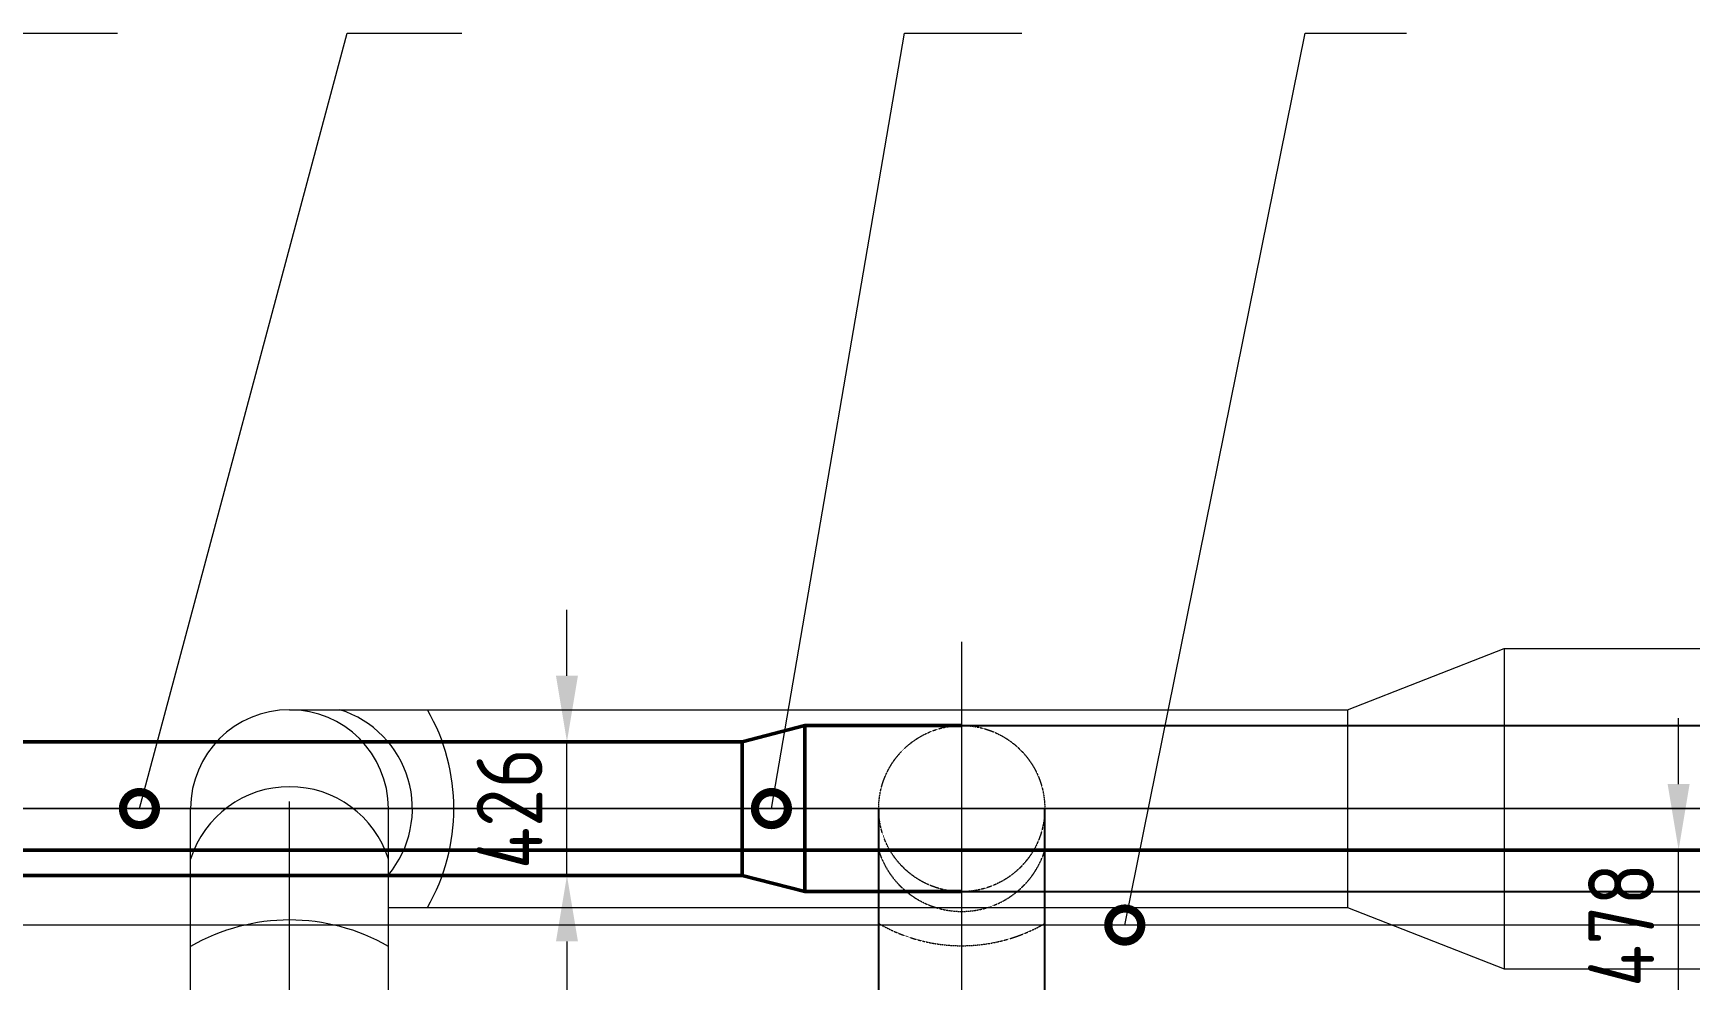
# Model space of a CAD drawing. Header units: millimetres. Extents: x -11969 to 47316, y 514 to 81306.
# Drawn here: x 6634 to 11912, y 71229 to 74245 of the extents above; entities that cross this region are included whole.
import ezdxf

# ---------------------------------------------------------------- set-up
doc = ezdxf.new("R2010")
doc.units = ezdxf.units.MM
doc.linetypes.add('CENTER', pattern=[2, 1.25, -0.25, 0.25, -0.25])
doc.linetypes.add('DASHED2', pattern=[0.375, 0.25, -0.125])
doc.layers.add('air', color=7, linetype='Continuous', lineweight=50, true_color=0x77bec0)
for name, color, linetype, lineweight in [('gas', 2, 'Continuous', 50), ('SW', 8, 'Continuous', 20), ('XU', 6, 'DASHED2', 20), ('ZHONG', 1, 'CENTER', 20)]:
    doc.layers.add(name, color=color, linetype=linetype, lineweight=lineweight)
doc.styles.add('GB', font='gbenor.shx', dxfattribs={"bigfont": 'gbcbig.shx'})
doc.dimstyles.new('ISO-60', dxfattribs={"dimscale": 60, "dimtxt": 3.5, "dimasz": 3.5, "dimexe": 1.8, "dimexo": 1.25, "dimgap": 1.3, "dimtad": 1, "dimrnd": 1, "dimdsep": 46, "dimtxsty": 'GB', "dimcen": 0, "dimclrd": 3, "dimclre": 3, "dimclrt": 256, "dimadec": 0, "dimazin": 0, "dimtfac": 1, "dimtix": 1, "dimtmove": 0, "dimatfit": 3, "dimldrblk": 'DOTSMALL', "dimfxl": 0, "dimlwd": 20, "dimlwe": 20, "dimarcsym": 0})

# ---------------------------------------------------------------- blocks, each defined once
blk = doc.blocks.new('gas-master-2')
for p, q in [((-6900, 315), (-6400, 510)), ((-6400, 510), (0, 510)), ((-6400, 510), (-6400, -510)), ((-10270, 315), (-6900, 315)), ((-6900, 315), (-6900, -315)), ((-10585, -1410), (-10585, 0)), ((-9955, -1410), (-9955, 0)), ((-9955, -315), (-6900, -315)), ((-6900, -315), (-6400, -510)), ((-6400, -510), (0, -510))]:
    blk.add_line(p, q)
for centre, radius, start, end in [((-10270, 0), 315, 0, 180), ((-10209, 0), 330.4, 320.2504, 72.416), ((-10376.3, 0), 630, 330, 30), ((-10270, -260.6), 330.4, 17.588, 162.412), ((-10270, -984.8), 630, 60, 120)]:
    blk.add_arc(centre, radius, start, end)
at = {"layer": 'ZHONG'}
for p, q in [((-11320, 0), (17750.5, 0)), ((-11015.7, 0), (18852.4, 0)), ((-10270, -1410), (-10270, 22.4))]:
    blk.add_line(p, q, dxfattribs=at)
blk = doc.blocks.new('_DotSmall')
at = {"color": 0, "linetype": 'ByBlock', "const_width": 0.5}
blk.add_lwpolyline([(-0.0625, 0, 1), (0.0625, 0, 1)], format="xyb", close=True, dxfattribs=at)
blk = doc.blocks.new('*D80')
at = {"color": 3, "lineweight": 20}
for p, q in [((11876, 71852.3), (11876, 72062.3)), ((11801, 71642.3), (11768, 71642.3)), ((11876, 71164.3), (11876, 71642.3)), ((11801, 71164.3), (11768, 71164.3)), ((11876, 70954.3), (11876, 70744.3))]:
    blk.add_line(p, q, dxfattribs=at)
at = {"color": 3}
for points in [[(11841, 71852.3), (11911, 71852.3), (11876, 71642.3)], [(11841, 70954.3), (11911, 70954.3), (11876, 71164.3)]]:
    blk.add_solid(points, dxfattribs=at)
at = {"layer": 'Defpoints', "color": 0}
for p in [(11876, 71642.3), (11876, 71642.3), (11876, 71164.3)]:
    blk.add_point(p, dxfattribs=at)
at = {"insert": (11693, 71403.3), "char_height": 210, "attachment_point": 5, "rotation": 90, "style": 'GB'}
blk.add_mtext('478', dxfattribs=at)
blk = doc.blocks.new('*D81')
at = {"color": 3, "lineweight": 20}
for p, q in [((8334.5, 72197.3), (8334.5, 72407.3)), ((8259.5, 71987.3), (8226.5, 71987.3)), ((8334.5, 71561.3), (8334.5, 71987.3)), ((8259.5, 71561.3), (8226.5, 71561.3)), ((8334.5, 71351.3), (8334.5, 71141.3))]:
    blk.add_line(p, q, dxfattribs=at)
at = {"color": 3}
for points in [[(8299.5, 72197.3), (8369.5, 72197.3), (8334.5, 71987.3)], [(8299.5, 71351.3), (8369.5, 71351.3), (8334.5, 71561.3)]]:
    blk.add_solid(points, dxfattribs=at)
at = {"layer": 'Defpoints', "color": 0}
for p in [(8334.5, 71987.3), (8334.5, 71987.3), (8334.5, 71561.3)]:
    blk.add_point(p, dxfattribs=at)
at = {"insert": (8151.5, 71774.3), "char_height": 210, "attachment_point": 5, "rotation": 90, "style": 'GB'}
blk.add_mtext('426', dxfattribs=at)

msp = doc.modelspace()

# ---------------------------------------------------------------- linework, layer by layer
for p, q in [((9592.156, 72038.798), (15193.653, 72038.798)), ((9327.656, 70313.798), (9327.656, 71774.298)), ((9856.656, 70313.798), (9856.656, 71774.298)), ((9592.156, 71509.798), (15193.653, 71509.798))]:
    msp.add_line(p, q)
at = {"layer": 'air'}
for p, q in [((9092.156, 72038.798), (8892.156, 71987.298)), ((9092.156, 72038.798), (9092.156, 71509.798)), ((9592.156, 72038.798), (9092.156, 72038.798)), ((5728.652, 71987.298), (8892.156, 71987.298)), ((8892.156, 71987.298), (8892.156, 71561.298)), ((5728.652, 71561.298), (8892.156, 71561.298)), ((9092.156, 71509.798), (8892.156, 71561.298)), ((9592.156, 71509.798), (9092.156, 71509.798))]:
    msp.add_line(p, q, dxfattribs=at)
at = {"layer": 'gas'}
msp.add_line((35471.178, 71642.298), (5778.652, 71642.298), dxfattribs=at)
at = {"layer": 'XU'}
msp.add_circle((9592.156, 71774.298), 264.5, dxfattribs=at)
for centre, radius, start, end in [((9592.156, 71724.167), 277.471, 197.587954, 342.412046), ((9592.156, 71866.4), 529, 240, 300)]:
    msp.add_arc(centre, radius, start, end, dxfattribs=at)
at = {"layer": 'ZHONG'}
for p, q in [((9592.156, 69604.959), (9592.156, 72306.011)), ((37463.885, 71774.298), (8678.166, 71774.298))]:
    msp.add_line(p, q, dxfattribs=at)
at = {"layer": 'ZHONG', "linetype": 'CENTER'}
for p, q in [((9592.156, 71774.298), (4571.448, 71774.298)), ((35471.178, 71403.298), (5778.652, 71403.298))]:
    msp.add_line(p, q, dxfattribs=at)

# ---------------------------------------------------------------- block references
at = {"layer": 'SW'}
msp.add_blockref('gas-master-2', (17720.641, 71774.298), dxfattribs=at)

# ---------------------------------------------------------------- dimensions: what is measured, and where the dimension line sits
for base, p1, p2, picture, middle in [((8334.514, 71987.298), (8334.514, 71561.298), (8334.514, 71987.298), '*D81', (8151.514, 71774.298)), ((11875.971, 71642.298), (11875.971, 71164.298), (11875.971, 71642.298), '*D80', (11692.971, 71403.298))]:
    dim = msp.add_linear_dim(base=base, p1=p1, p2=p2, angle=90, dimstyle='ISO-60')
    dim.commit()
    dim.dimension.update_dxf_attribs({"geometry": picture, "text_midpoint": middle})

# ---------------------------------------------------------------- leaders
at = {"annotation_type": 0, "has_hookline": 1, "hookline_direction": 0}
for points, text_width in [([(5609.796, 71370.417), (6527.275, 74244.53), (6737.275, 74244.53)], 87.5), ([(6972.532, 71774.298), (7634.285, 74244.53), (7844.285, 74244.53)], 77.249), ([(8985.835, 71774.298), (9410.346, 74244.53), (9620.346, 74244.53)], 84.954), ([(10111.698, 71403.298), (10685.98, 74244.53), (10895.98, 74244.53)], 35)]:
    msp.add_leader(points, dimstyle='ISO-60', override={"dimgap": 1.3, "dimtad": 1}, dxfattribs=dict(at, text_width=text_width))

doc.saveas('drawing.dxf')
